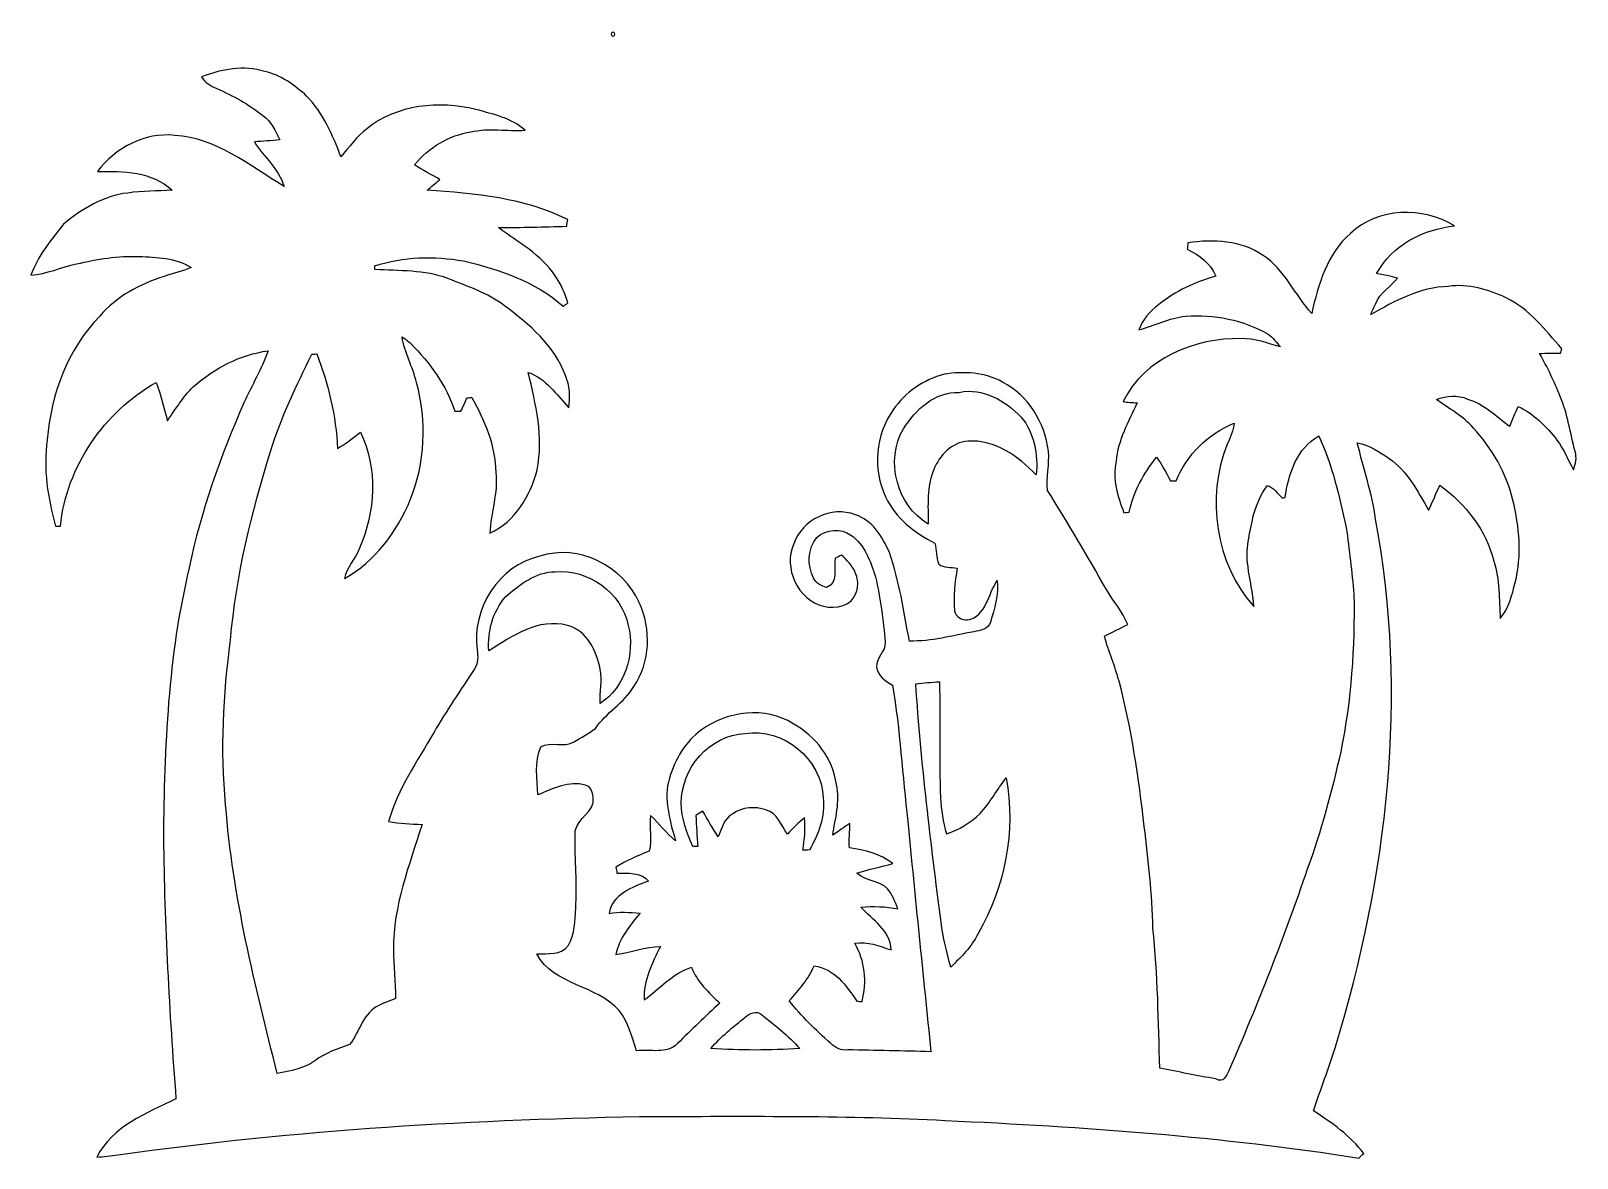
# Model space of a CAD drawing. Header units: centimetres. Extents: x -15.5 to 15.8, y -13 to 9.8.
import ezdxf

# ---------------------------------------------------------------- set-up
doc = ezdxf.new("R2010")
doc.units = ezdxf.units.CM
doc.header["$MEASUREMENT"] = 0
doc.layers.add('Layer 1', color=7, linetype='Continuous')

msp = doc.modelspace()

# ---------------------------------------------------------------- linework, layer by layer
at = {"layer": 'Layer 1', "color": 8}
for points, knots in [([(-3.77366, 9.81463), (-3.73027, 9.84532), (-3.68512, 9.77089), (-3.7271, 9.74266), (-3.7271, 9.74266), (-3.76943, 9.71409), (-3.81423, 9.78711), (-3.77366, 9.81463)], [0, 0, 0, 0, 0.33333333, 0.33333333, 0.33333333, 0.33333333, 1, 1, 1, 1]), ([(-12.09111, 8.9154), (-11.68435, 9.06462), (-11.23209, 9.15846), (-10.80911, 9.02194), (-10.80911, 9.02194), (-10.47891, 8.95421), (-10.20516, 8.74466), (-9.95927, 8.52629), (-9.95927, 8.52629), (-9.62907, 8.18197), (-9.42658, 7.7403), (-9.26924, 7.29544), (-9.26924, 7.29544), (-9.09144, 7.48206), (-8.95421, 7.70996), (-8.74007, 7.86024), (-8.74007, 7.86024), (-8.13188, 8.36083), (-7.27181, 8.42962), (-6.52851, 8.255), (-6.52851, 8.255), (-6.18349, 8.15516), (-5.80531, 8.07896), (-5.52909, 7.83131), (-5.52909, 7.83131), (-5.89633, 7.80697), (-6.2678, 7.88776), (-6.63011, 7.79745), (-6.63011, 7.79745), (-7.0806, 7.73501), (-7.48277, 7.47995), (-7.77028, 7.13317), (-7.77028, 7.13317), (-7.61012, 7.01816), (-7.43021, 6.93667), (-7.26123, 6.83613), (-7.26123, 6.83613), (-7.34448, 6.76204), (-7.43056, 6.69149), (-7.51346, 6.61705), (-7.51346, 6.61705), (-6.5472, 6.55073), (-5.54708, 6.46254), (-4.66796, 6.02121), (-4.66796, 6.02121), (-4.67536, 5.97606), (-4.68242, 5.93125), (-4.68948, 5.8861), (-4.68948, 5.8861), (-5.14985, 5.87516), (-5.60987, 5.8614), (-6.07025, 5.85823), (-6.07025, 5.85823), (-5.66702, 5.56013), (-5.20876, 5.31072), (-4.92443, 4.88315), (-4.92443, 4.88315), (-4.79531, 4.72158), (-4.73357, 4.52296), (-4.66302, 4.33211), (-4.66302, 4.33211), (-4.69583, 4.30953), (-4.72828, 4.2866), (-4.76074, 4.26403), (-4.76074, 4.26403), (-5.32412, 4.76779), (-6.05719, 5.01191), (-6.77898, 5.18301), (-6.77898, 5.18301), (-7.37376, 5.28743), (-7.99888, 5.27332), (-8.57603, 5.08494), (-8.57603, 5.08494), (-8.57638, 5.06624), (-8.57673, 5.02814), (-8.57709, 5.00944), (-8.57709, 5.00944), (-8.08284, 4.98052), (-7.56849, 5.00486), (-7.09718, 4.82741), (-7.09718, 4.82741), (-6.7056, 4.66831), (-6.2925, 4.53884), (-5.95277, 4.27708), (-5.95277, 4.27708), (-5.44583, 3.9049), (-4.94136, 3.46498), (-4.71205, 2.86138), (-4.71205, 2.86138), (-4.62492, 2.65747), (-4.61821, 2.42676), (-4.64397, 2.20874), (-4.64397, 2.20874), (-4.89409, 2.47227), (-5.10893, 2.80353), (-5.47053, 2.92594), (-5.47053, 2.92594), (-5.31319, 2.28177), (-5.15408, 1.61184), (-5.28849, 0.94756), (-5.28849, 0.94756), (-5.42361, 0.42228), (-5.73334, -0.09843), (-6.24417, -0.33126), (-6.24417, -0.33126), (-6.23641, 0.0822), (-6.07236, 0.48084), (-6.12669, 0.89853), (-6.12669, 0.89853), (-6.1341, 1.44427), (-6.35247, 1.9498), (-6.61211, 2.41864), (-6.61211, 2.41864), (-6.63646, 2.41653), (-6.68549, 2.41194), (-6.70983, 2.40983), (-6.70983, 2.40983), (-6.74934, 2.31846), (-6.79027, 2.22779), (-6.83154, 2.13713), (-6.83154, 2.13713), (-6.87388, 2.13748), (-6.91586, 2.13783), (-6.95784, 2.13783), (-6.95784, 2.13783), (-7.12047, 2.66806), (-7.46725, 3.11679), (-7.84931, 3.50873), (-7.84931, 3.50873), (-7.90258, 3.5627), (-7.96431, 3.60609), (-8.02675, 3.64808), (-8.02675, 3.64808), (-7.97631, 3.32387), (-7.80803, 3.03495), (-7.73077, 2.71815), (-7.73077, 2.71815), (-7.51875, 1.93887), (-7.55721, 1.08973), (-7.85883, 0.33902), (-7.85883, 0.33902), (-8.13153, -0.30833), (-8.57179, -0.90876), (-9.19515, -1.25448), (-9.19515, -1.25448), (-9.15458, -1.02094), (-8.96408, -0.85937), (-8.88788, -0.64064), (-8.88788, -0.64064), (-8.56827, 0.09419), (-8.5157, 0.97861), (-8.86601, 1.71344), (-8.86601, 1.71344), (-9.01876, 1.59914), (-9.16693, 1.47743), (-9.33379, 1.38324), (-9.33379, 1.38324), (-9.36131, 2.04082), (-9.52359, 2.68534), (-9.75078, 3.30059), (-9.75078, 3.30059), (-9.77653, 3.29883), (-9.82839, 3.29494), (-9.85449, 3.29318), (-9.85449, 3.29318), (-10.16564, 2.65818), (-10.47538, 2.01895), (-10.68388, 1.34126), (-10.68388, 1.34126), (-11.07616, 0.08961), (-11.39049, -1.19345), (-11.50232, -2.50331), (-11.50232, -2.50331), (-11.64696, -3.60821), (-11.71011, -4.72793), (-11.60039, -5.83953), (-11.60039, -5.83953), (-11.4614, -7.68667), (-11.00667, -9.49078), (-10.55582, -11.28148), (-10.55582, -11.28148), (-10.28912, -11.2395), (-10.01466, -11.18341), (-9.79099, -11.02395), (-9.79099, -11.02395), (-9.58074, -10.86979), (-9.33344, -10.78301), (-9.09073, -10.69516), (-9.09073, -10.69516), (-8.88471, -10.44081), (-8.80816, -10.03653), (-8.48007, -9.89612), (-8.48007, -9.89612), (-8.376, -9.84814), (-8.26946, -9.80616), (-8.16187, -9.76701), (-8.16187, -9.76701), (-8.1467, -9.43292), (-8.20879, -9.10026), (-8.19961, -8.76653), (-8.19961, -8.76653), (-8.20808, -7.88952), (-7.87788, -7.06261), (-7.62141, -6.23888), (-7.62141, -6.23888), (-7.84789, -6.22194), (-8.0772, -6.22512), (-8.29945, -6.17361), (-8.29945, -6.17361), (-8.11071, -5.51956), (-7.71878, -4.95053), (-7.37799, -4.3688), (-7.37799, -4.3688), (-7.1314, -3.92994), (-6.83754, -3.52037), (-6.56661, -3.09704), (-6.56661, -3.09704), (-6.48511, -2.98168), (-6.483, -2.83386), (-6.50522, -2.69981), (-6.50522, -2.69981), (-6.62234, -1.87607), (-6.06213, -0.98354), (-5.23628, -0.80186), (-5.23628, -0.80186), (-4.45064, -0.53869), (-3.54612, -1.00083), (-3.21733, -1.74166), (-3.21733, -1.74166), (-2.97251, -2.27648), (-2.98768, -2.95099), (-3.33128, -3.44029), (-3.33128, -3.44029), (-3.52178, -3.78495), (-3.89467, -3.96522), (-4.1081, -4.29048), (-4.1081, -4.29048), (-4.24251, -4.39385), (-4.39526, -4.47357), (-4.53813, -4.56459), (-4.53813, -4.56459), (-4.74204, -4.68771), (-5.01368, -4.54448), (-5.21441, -4.66372), (-5.21441, -4.66372), (-5.34952, -4.96605), (-5.28955, -5.31495), (-5.27297, -5.63951), (-5.27297, -5.63951), (-4.97029, -5.50616), (-4.64538, -5.35058), (-4.30883, -5.43877), (-4.30883, -5.43877), (-4.16172, -5.48534), (-4.14338, -5.66561), (-4.15114, -5.79896), (-4.15114, -5.79896), (-4.22063, -6.05084), (-4.55824, -6.17784), (-4.51556, -6.46924), (-4.51556, -6.46924), (-4.5272, -6.95784), (-4.47393, -7.44714), (-4.50674, -7.93609), (-4.50674, -7.93609), (-4.5279, -8.18691), (-4.51591, -8.46173), (-4.6549, -8.68504), (-4.6549, -8.68504), (-4.79143, -8.89494), (-5.07612, -8.84943), (-5.29273, -8.85825), (-5.29273, -8.85825), (-4.95723, -9.50489), (-4.0767, -9.48302), (-3.62585, -10.01042), (-3.62585, -10.01042), (-3.42724, -10.24184), (-3.37961, -10.54664), (-3.27307, -10.82252), (-3.27307, -10.82252), (-3.00426, -10.78583), (-2.65818, -10.9033), (-2.4451, -10.67929), (-2.4451, -10.67929), (-2.16253, -10.4013), (-1.88031, -10.12261), (-1.58679, -9.85555), (-1.58679, -9.85555), (-1.81187, -9.64248), (-2.04893, -9.42975), (-2.15865, -9.13059), (-2.15865, -9.13059), (-2.54282, -9.25089), (-2.80247, -9.56663), (-3.11997, -9.7917), (-3.11997, -9.7917), (-3.13866, -9.398), (-2.95875, -9.0491), (-2.79083, -8.70832), (-2.79083, -8.70832), (-3.09986, -8.7122), (-3.39019, -8.83214), (-3.69394, -8.8713), (-3.69394, -8.8713), (-3.62373, -8.54569), (-3.41207, -8.28534), (-3.20358, -8.03592), (-3.20358, -8.03592), (-3.41207, -8.01617), (-3.62338, -7.99959), (-3.83046, -8.04192), (-3.83046, -8.04192), (-3.77119, -7.65528), (-3.35209, -7.50535), (-3.03107, -7.38434), (-3.03107, -7.38434), (-3.19123, -7.19808), (-3.44911, -7.22559), (-3.67065, -7.22312), (-3.67065, -7.22312), (-3.67841, -7.18361), (-3.68582, -7.1441), (-3.69323, -7.1053), (-3.69323, -7.1053), (-3.48227, -6.96842), (-3.25049, -6.87105), (-3.01731, -6.77968), (-3.01731, -6.77968), (-2.95134, -6.54614), (-3.02613, -6.29603), (-2.98803, -6.05684), (-2.98803, -6.05684), (-2.81234, -6.21912), (-2.67088, -6.41491), (-2.48532, -6.56731), (-2.48532, -6.56731), (-2.59503, -6.15491), (-2.7372, -5.72382), (-2.60738, -5.29625), (-2.60738, -5.29625), (-2.48708, -4.92231), (-2.28812, -4.54978), (-1.95721, -4.32188), (-1.95721, -4.32188), (-1.43016, -3.93771), (-0.66816, -3.83963), (-0.10019, -4.19453), (-0.10019, -4.19453), (0.35807, -4.44606), (0.70732, -4.90608), (0.77541, -5.42996), (0.77541, -5.42996), (0.85972, -5.77356), (0.75001, -6.11576), (0.70344, -6.45548), (0.70344, -6.45548), (0.82056, -6.37787), (0.92886, -6.28721), (1.04987, -6.21594), (1.04987, -6.21594), (1.05904, -6.37893), (1.01847, -6.54544), (1.04316, -6.70842), (1.04316, -6.70842), (1.35396, -6.75428), (1.66194, -6.83648), (1.92017, -7.02486), (1.92017, -7.02486), (1.68204, -7.10706), (1.42875, -7.13775), (1.19239, -7.22524), (1.19239, -7.22524), (1.36666, -7.38646), (1.63759, -7.372), (1.81046, -7.53816), (1.81046, -7.53816), (1.91135, -7.65563), (1.96533, -7.80591), (2.02353, -7.94773), (2.02353, -7.94773), (1.77694, -7.89869), (1.52471, -7.89023), (1.27423, -7.91104), (1.27423, -7.91104), (1.50319, -8.17351), (1.87713, -8.38518), (1.88313, -8.77746), (1.88313, -8.77746), (1.64465, -8.70338), (1.40653, -8.59649), (1.149, -8.64588), (1.149, -8.64588), (1.35925, -9.00218), (1.39629, -9.42658), (1.29822, -9.82698), (1.29822, -9.82698), (1.27106, -9.82451), (1.21708, -9.81992), (1.19027, -9.81745), (1.19027, -9.81745), (0.97825, -9.50454), (0.73201, -9.15176), (0.3242, -9.10308), (0.3242, -9.10308), (0.20743, -9.37048), (0.01623, -9.59344), (-0.17745, -9.80828), (-0.17745, -9.80828), (0.06421, -10.12754), (0.36019, -10.40024), (0.65546, -10.66941), (0.65546, -10.66941), (0.74965, -10.75655), (0.86713, -10.82957), (1.00506, -10.80488), (1.00506, -10.80488), (1.56669, -10.81652), (2.12866, -10.8264), (2.69064, -10.84227), (2.69064, -10.84227), (2.53753, -9.2837), (2.36784, -7.72689), (2.22568, -6.16726), (2.22568, -6.16726), (2.11314, -5.25039), (2.06693, -4.32541), (1.91523, -3.41348), (1.91523, -3.41348), (1.76953, -3.32987), (1.60796, -3.22333), (1.58644, -3.04094), (1.58644, -3.04094), (1.58715, -2.85785), (1.77624, -2.72979), (1.76354, -2.54423), (1.76354, -2.54423), (1.72826, -2.09832), (1.67252, -1.65135), (1.56669, -1.21638), (1.56669, -1.21638), (1.47144, -0.90452), (1.35184, -0.56727), (1.07209, -0.37289), (1.07209, -0.37289), (0.86783, -0.22543), (0.56586, -0.24906), (0.38241, -0.41981), (0.38241, -0.41981), (0.19262, -0.64311), (0.1838, -0.98531), (0.3108, -1.24213), (0.3108, -1.24213), (0.35842, -1.34796), (0.47202, -1.40264), (0.57891, -1.43193), (0.57891, -1.43193), (0.82762, -1.34585), (0.71543, -1.03999), (0.75212, -0.83961), (0.75212, -0.83961), (0.79446, -0.82021), (0.83714, -0.80045), (0.87983, -0.78105), (0.87983, -0.78105), (1.09996, -0.95779), (1.28305, -1.24001), (1.18039, -1.53353), (1.18039, -1.53353), (1.10067, -1.80763), (0.76376, -1.87748), (0.51682, -1.81293), (0.51682, -1.81293), (-0.00741, -1.68734), (-0.30515, -1.03329), (-0.08784, -0.54716), (-0.08784, -0.54716), (0.08149, -0.06315), (0.67698, 0.23142), (1.16099, 0.0381), (1.16099, 0.0381), (1.51059, -0.07091), (1.71132, -0.40781), (1.85032, -0.72355), (1.85032, -0.72355), (2.05458, -1.30457), (2.13889, -1.91699), (2.25707, -2.51919), (2.25707, -2.51919), (2.70051, -2.5333), (3.1302, -2.40771), (3.5627, -2.33116), (3.5627, -2.33116), (3.68229, -2.30787), (3.86045, -2.28212), (3.8989, -2.13889), (3.8989, -2.13889), (3.97545, -1.86655), (4.07317, -1.58291), (4.03578, -1.29575), (4.03578, -1.29575), (3.84775, -1.56492), (3.81423, -2.01895), (3.435, -2.09232), (3.435, -2.09232), (3.32105, -2.09621), (3.19581, -2.02741), (3.17147, -1.90923), (3.17147, -1.90923), (3.14113, -1.61854), (3.17994, -1.32786), (3.22298, -1.04069), (3.22298, -1.04069), (3.09986, -1.01847), (2.95487, -1.04352), (2.85186, -0.96061), (2.85186, -0.96061), (2.79964, -0.82479), (2.80317, -0.67416), (2.77354, -0.53446), (2.77354, -0.53446), (2.35867, -0.33161), (1.97238, -0.02716), (1.77482, 0.4004), (1.77482, 0.4004), (1.50742, 0.96026), (1.56245, 1.66264), (1.92828, 2.16606), (1.92828, 2.16606), (2.16994, 2.52095), (2.546, 2.77707), (2.95981, 2.88678), (2.95981, 2.88678), (3.35774, 2.95099), (3.78319, 2.92876), (4.14196, 2.72944), (4.14196, 2.72944), (4.66337, 2.45921), (5.00345, 1.90359), (5.07153, 1.32821), (5.07153, 1.32821), (5.10187, 1.06221), (5.02673, 0.7941), (5.05601, 0.53058), (5.05601, 0.53058), (5.467, -0.13053), (5.86775, -0.79798), (6.24699, -1.47814), (6.24699, -1.47814), (6.39198, -1.71309), (6.5786, -1.9244), (6.68055, -2.1844), (6.68055, -2.1844), (6.52321, -2.26095), (6.36729, -2.33962), (6.21171, -2.4197), (6.21171, -2.4197), (6.28685, -2.73191), (6.42514, -3.02366), (6.50452, -3.33446), (6.50452, -3.33446), (6.75993, -4.2986), (6.90386, -5.28814), (7.01675, -6.27803), (7.01675, -6.27803), (7.0933, -6.96313), (7.18044, -7.64787), (7.19173, -8.33826), (7.19173, -8.33826), (7.29156, -9.28194), (7.30109, -10.23161), (7.32966, -11.17917), (7.32966, -11.17917), (7.70925, -11.24479), (8.08461, -11.33475), (8.46631, -11.39049), (8.46631, -11.39049), (8.62295, -11.49033), (8.67939, -11.32734), (8.72843, -11.22892), (8.72843, -11.22892), (9.31192, -9.88907), (9.84779, -8.52734), (10.3191, -7.14375), (10.3191, -7.14375), (10.60309, -6.36799), (10.81617, -5.56824), (10.99679, -4.76285), (10.99679, -4.76285), (11.21339, -3.71404), (11.28254, -2.64019), (11.2649, -1.57127), (11.2649, -1.57127), (11.21869, -1.11901), (11.17565, -0.66604), (11.1065, -0.21696), (11.1065, -0.21696), (10.96504, 0.41204), (10.83098, 1.05163), (10.55194, 1.63724), (10.55194, 1.63724), (10.11026, 1.39312), (9.93457, 0.85901), (9.87143, 0.38629), (9.87143, 0.38629), (9.85626, 0.38488), (9.82592, 0.38206), (9.8111, 0.38065), (9.8111, 0.38065), (9.71621, 0.46849), (9.64106, 0.58808), (9.51371, 0.63112), (9.51371, 0.63112), (9.36061, 0.44979), (9.28758, 0.21625), (9.21844, -0.0067), (9.21844, -0.0067), (9.15811, -0.33443), (9.0551, -0.67028), (9.11825, -1.00612), (9.11825, -1.00612), (9.14717, -1.27953), (9.22443, -1.54658), (9.23643, -1.8221), (9.23643, -1.8221), (8.45573, -0.94827), (8.26594, 0.3877), (8.69632, 1.46791), (8.69632, 1.46791), (8.76018, 1.60584), (8.82191, 1.7466), (8.83991, 1.899), (8.83991, 1.899), (8.31391, 1.68063), (7.87294, 1.25801), (7.6641, 0.72461), (7.6641, 0.72461), (7.62423, 0.72637), (7.58472, 0.72813), (7.54521, 0.72954), (7.54521, 0.72954), (7.46019, 0.89359), (7.37482, 1.05833), (7.26122, 1.20509), (7.26122, 1.20509), (7.00546, 0.87454), (6.79415, 0.50835), (6.71195, 0.09384), (6.71195, 0.09384), (6.68479, 0.09066), (6.63081, 0.08502), (6.60365, 0.08184), (6.60365, 0.08184), (6.46994, 0.40958), (6.37222, 0.77082), (6.44313, 1.12571), (6.44313, 1.12571), (6.4837, 1.54975), (6.69607, 1.92723), (6.86894, 2.30823), (6.86894, 2.30823), (6.77369, 2.31246), (6.67879, 2.31881), (6.58495, 2.33574), (6.58495, 2.33574), (7.01746, 3.20604), (8.04192, 3.6322), (8.97819, 3.60856), (8.97819, 3.60856), (9.25512, 3.62056), (9.51265, 3.51084), (9.77547, 3.44241), (9.77547, 3.44241), (9.69539, 3.53166), (9.62307, 3.63079), (9.52535, 3.70099), (9.52535, 3.70099), (9.02123, 3.98674), (8.42962, 4.10986), (7.85283, 4.06506), (7.85283, 4.06506), (7.52263, 4.02308), (7.2203, 3.88126), (6.90527, 3.7846), (6.90527, 3.7846), (6.97759, 3.99662), (7.1374, 4.16137), (7.30885, 4.29824), (7.30885, 4.29824), (7.64469, 4.57729), (8.05074, 4.75721), (8.46772, 4.87821), (8.46772, 4.87821), (8.35731, 5.13468), (8.12835, 5.30331), (7.88599, 5.42537), (7.88599, 5.42537), (7.88987, 5.46735), (7.89411, 5.50898), (7.89869, 5.55061), (7.89869, 5.55061), (8.41481, 5.6261), (8.98419, 5.60493), (9.42375, 5.29378), (9.42375, 5.29378), (9.8619, 5.00592), (10.06898, 4.49792), (10.40871, 4.11762), (10.40871, 4.11762), (10.54347, 4.70464), (10.71986, 5.32871), (11.19364, 5.73934), (11.19364, 5.73934), (11.75032, 6.27697), (12.66084, 6.28015), (13.3036, 5.89386), (13.3036, 5.89386), (12.67001, 5.83106), (12.03466, 5.50157), (11.72457, 4.92831), (11.72457, 4.92831), (11.86462, 4.90149), (12.00926, 4.87186), (12.14861, 4.83588), (12.14861, 4.83588), (12.00926, 4.65526), (11.78701, 4.54237), (11.70622, 4.31906), (11.70622, 4.31906), (11.66918, 4.24639), (11.63532, 4.1723), (11.60462, 4.09716), (11.60462, 4.09716), (12.09146, 4.37127), (12.60334, 4.6482), (13.17696, 4.66831), (13.17696, 4.66831), (13.58371, 4.72652), (13.98446, 4.60269), (14.351, 4.43618), (14.351, 4.43618), (14.82055, 4.21005), (15.1384, 3.78354), (15.47848, 3.40572), (15.47848, 3.40572), (15.47177, 3.38279), (15.45766, 3.33728), (15.45096, 3.3147), (15.45096, 3.3147), (15.30879, 3.31329), (15.16874, 3.31505), (15.02727, 3.30694), (15.02727, 3.30694), (15.18567, 3.02648), (15.32678, 2.7365), (15.44567, 2.43699), (15.44567, 2.43699), (15.59595, 2.07892), (15.64852, 1.69157), (15.74765, 1.31833), (15.74765, 1.31833), (15.78681, 1.19627), (15.75576, 1.06998), (15.71413, 0.95321), (15.71413, 0.95321), (15.60301, 1.15253), (15.51587, 1.36701), (15.3797, 1.55116), (15.3797, 1.55116), (15.17262, 1.83162), (14.90874, 2.07963), (14.59477, 2.23485), (14.59477, 2.23485), (14.53162, 2.10397), (14.48012, 1.96779), (14.42367, 1.83409), (14.42367, 1.83409), (14.14992, 2.03341), (13.90015, 2.29023), (13.56572, 2.38442), (13.56572, 2.38442), (13.36463, 2.47544), (13.1385, 2.45039), (12.93742, 2.37878), (12.93742, 2.37878), (13.19107, 2.19075), (13.47858, 2.04011), (13.68672, 1.7974), (13.68672, 1.7974), (14.05784, 1.38077), (14.36017, 0.88653), (14.48435, 0.33726), (14.48435, 0.33726), (14.62017, -0.20673), (14.67062, -0.78669), (14.53268, -1.33526), (14.53268, -1.33526), (14.46601, -1.58891), (14.40709, -1.85984), (14.22929, -2.06304), (14.22929, -2.06304), (14.20424, -1.67322), (14.22788, -1.27353), (14.09876, -0.89817), (14.09876, -0.89817), (13.94142, -0.27058), (13.52621, 0.26529), (13.0048, 0.63712), (13.0048, 0.63712), (12.92366, 0.47202), (12.86757, 0.29528), (12.77479, 0.13547), (12.77479, 0.13547), (12.55642, 0.51576), (12.34793, 0.92498), (11.97857, 1.18322), (11.97857, 1.18322), (11.77678, 1.31092), (11.57393, 1.45874), (11.33334, 1.49931), (11.33334, 1.49931), (11.45469, 0.98249), (11.63355, 0.47766), (11.7034, -0.05045), (11.7034, -0.05045), (12.37227, -3.61139), (11.9447, -7.3025), (10.88884, -10.74455), (10.88884, -10.74455), (10.75584, -11.18094), (10.5858, -11.60463), (10.44822, -12.03925), (10.44822, -12.03925), (10.81722, -12.28901), (11.19681, -12.54231), (11.46457, -12.90567), (11.46457, -12.90567), (11.43106, -12.93601), (11.3979, -12.9667), (11.36544, -12.9981), (11.36544, -12.9981), (8.59084, -12.55995), (5.7845, -12.36133), (2.98027, -12.2361), (2.98027, -12.2361), (1.03011, -12.12815), (-0.92322, -12.15602), (-2.87514, -12.15214), (-2.87514, -12.15214), (-6.51969, -12.20505), (-10.16635, -12.42166), (-13.77738, -12.93142), (-13.77738, -12.93142), (-13.92202, -12.95259), (-14.06772, -12.96776), (-14.21377, -12.97834), (-14.21377, -12.97834), (-13.89521, -12.35675), (-13.202, -12.08158), (-12.60757, -11.7983), (-12.60757, -11.7983), (-12.74198, -10.03794), (-12.84111, -8.27405), (-12.86087, -6.50875), (-12.86087, -6.50875), (-12.84429, -4.67572), (-12.77056, -2.82434), (-12.33911, -1.03505), (-12.33911, -1.03505), (-12.10134, 0.11783), (-11.70517, 1.23261), (-11.22962, 2.30752), (-11.22962, 2.30752), (-11.06981, 2.66065), (-10.87014, 2.99579), (-10.73856, 3.36127), (-10.73856, 3.36127), (-11.309, 3.28789), (-11.83287, 3.00531), (-12.2622, 2.63102), (-12.2622, 2.63102), (-12.4654, 2.42782), (-12.61357, 2.1784), (-12.78079, 1.94592), (-12.78079, 1.94592), (-12.86122, 2.2031), (-12.90179, 2.47227), (-13.00903, 2.72062), (-13.00903, 2.72062), (-14.06208, 2.12302), (-14.82513, 1.02059), (-14.94896, -0.19191), (-14.94896, -0.19191), (-14.97365, -0.19226), (-15.02234, -0.19262), (-15.04703, -0.19262), (-15.04703, -0.19262), (-15.20437, 0.375), (-15.30209, 0.97084), (-15.2146, 1.55928), (-15.2146, 1.55928), (-15.14546, 2.47826), (-14.80432, 3.3976), (-14.15168, 4.06294), (-14.15168, 4.06294), (-13.81584, 4.46193), (-13.33994, 4.71558), (-12.84852, 4.87116), (-12.84852, 4.87116), (-12.66613, 4.93501), (-12.47281, 4.96605), (-12.29819, 5.05107), (-12.29819, 5.05107), (-12.61181, 5.2451), (-12.99422, 5.26239), (-13.35193, 5.27262), (-13.35193, 5.27262), (-13.78056, 5.29696), (-14.2053, 5.21688), (-14.62158, 5.1248), (-14.62158, 5.1248), (-14.93238, 5.05601), (-15.22695, 4.92019), (-15.54692, 4.89268), (-15.54692, 4.89268), (-15.41004, 5.28144), (-15.13946, 5.6074), (-14.88899, 5.92737), (-14.88899, 5.92737), (-14.51575, 6.23641), (-14.07336, 6.50275), (-13.58371, 6.56026), (-13.58371, 6.56026), (-13.28702, 6.60718), (-12.98575, 6.59377), (-12.68765, 6.62023), (-12.68765, 6.62023), (-13.09617, 7.00017), (-13.67437, 7.00511), (-14.19754, 6.99417), (-14.19754, 6.99417), (-13.84229, 7.47748), (-13.23975, 7.79357), (-12.63227, 7.7283), (-12.63227, 7.7283), (-11.78736, 7.67292), (-11.10933, 7.11588), (-10.41612, 6.69149), (-10.41612, 6.69149), (-10.52407, 7.05203), (-10.82534, 7.28909), (-11.01937, 7.59566), (-11.01937, 7.59566), (-10.84756, 7.61294), (-10.6747, 7.61929), (-10.5029, 7.63552), (-10.5029, 7.63552), (-10.58545, 7.81932), (-10.68035, 8.01088), (-10.84792, 8.13117), (-10.84792, 8.13117), (-11.1319, 8.35413), (-11.4487, 8.53475), (-11.78066, 8.67657), (-11.78066, 8.67657), (-11.90166, 8.72949), (-12.02373, 8.79404), (-12.09111, 8.9154), (-12.09111, 8.9154), (-12.09111, 8.9154), (-12.09111, 8.9154), (-12.09111, 8.9154)], [0, 0, 0, 0, 0.00409836, 0.00409836, 0.00409836, 0.00409836, 0.00819672, 0.00819672, 0.00819672, 0.00819672, 0.01229508, 0.01229508, 0.01229508, 0.01229508, 0.01639344, 0.01639344, 0.01639344, 0.01639344, 0.0204918, 0.0204918, 0.0204918, 0.0204918, 0.02459016, 0.02459016, 0.02459016, 0.02459016, 0.02868852, 0.02868852, 0.02868852, 0.02868852, 0.03278689, 0.03278689, 0.03278689, 0.03278689, 0.03688525, 0.03688525, 0.03688525, 0.03688525, 0.04098361, 0.04098361, 0.04098361, 0.04098361, 0.04508197, 0.04508197, 0.04508197, 0.04508197, 0.04918033, 0.04918033, 0.04918033, 0.04918033, 0.05327869, 0.05327869, 0.05327869, 0.05327869, 0.05737705, 0.05737705, 0.05737705, 0.05737705, 0.06147541, 0.06147541, 0.06147541, 0.06147541, 0.06557377, 0.06557377, 0.06557377, 0.06557377, 0.06967213, 0.06967213, 0.06967213, 0.06967213, 0.07377049, 0.07377049, 0.07377049, 0.07377049, 0.07786885, 0.07786885, 0.07786885, 0.07786885, 0.08196721, 0.08196721, 0.08196721, 0.08196721, 0.08606557, 0.08606557, 0.08606557, 0.08606557, 0.09016393, 0.09016393, 0.09016393, 0.09016393, 0.0942623, 0.0942623, 0.0942623, 0.0942623, 0.09836066, 0.09836066, 0.09836066, 0.09836066, 0.10245902, 0.10245902, 0.10245902, 0.10245902, 0.10655738, 0.10655738, 0.10655738, 0.10655738, 0.11065574, 0.11065574, 0.11065574, 0.11065574, 0.1147541, 0.1147541, 0.1147541, 0.1147541, 0.11885246, 0.11885246, 0.11885246, 0.11885246, 0.12295082, 0.12295082, 0.12295082, 0.12295082, 0.12704918, 0.12704918, 0.12704918, 0.12704918, 0.13114754, 0.13114754, 0.13114754, 0.13114754, 0.1352459, 0.1352459, 0.1352459, 0.1352459, 0.13934426, 0.13934426, 0.13934426, 0.13934426, 0.14344262, 0.14344262, 0.14344262, 0.14344262, 0.14754098, 0.14754098, 0.14754098, 0.14754098, 0.15163934, 0.15163934, 0.15163934, 0.15163934, 0.1557377, 0.1557377, 0.1557377, 0.1557377, 0.15983607, 0.15983607, 0.15983607, 0.15983607, 0.16393443, 0.16393443, 0.16393443, 0.16393443, 0.16803279, 0.16803279, 0.16803279, 0.16803279, 0.17213115, 0.17213115, 0.17213115, 0.17213115, 0.17622951, 0.17622951, 0.17622951, 0.17622951, 0.18032787, 0.18032787, 0.18032787, 0.18032787, 0.18442623, 0.18442623, 0.18442623, 0.18442623, 0.18852459, 0.18852459, 0.18852459, 0.18852459, 0.19262295, 0.19262295, 0.19262295, 0.19262295, 0.19672131, 0.19672131, 0.19672131, 0.19672131, 0.20081967, 0.20081967, 0.20081967, 0.20081967, 0.20491803, 0.20491803, 0.20491803, 0.20491803, 0.20901639, 0.20901639, 0.20901639, 0.20901639, 0.21311475, 0.21311475, 0.21311475, 0.21311475, 0.21721311, 0.21721311, 0.21721311, 0.21721311, 0.22131148, 0.22131148, 0.22131148, 0.22131148, 0.22540984, 0.22540984, 0.22540984, 0.22540984, 0.2295082, 0.2295082, 0.2295082, 0.2295082, 0.23360656, 0.23360656, 0.23360656, 0.23360656, 0.23770492, 0.23770492, 0.23770492, 0.23770492, 0.24180328, 0.24180328, 0.24180328, 0.24180328, 0.24590164, 0.24590164, 0.24590164, 0.24590164, 0.25, 0.25, 0.25, 0.25, 0.25409836, 0.25409836, 0.25409836, 0.25409836, 0.25819672, 0.25819672, 0.25819672, 0.25819672, 0.26229508, 0.26229508, 0.26229508, 0.26229508, 0.26639344, 0.26639344, 0.26639344, 0.26639344, 0.2704918, 0.2704918, 0.2704918, 0.2704918, 0.27459016, 0.27459016, 0.27459016, 0.27459016, 0.27868852, 0.27868852, 0.27868852, 0.27868852, 0.28278689, 0.28278689, 0.28278689, 0.28278689, 0.28688525, 0.28688525, 0.28688525, 0.28688525, 0.29098361, 0.29098361, 0.29098361, 0.29098361, 0.29508197, 0.29508197, 0.29508197, 0.29508197, 0.29918033, 0.29918033, 0.29918033, 0.29918033, 0.30327869, 0.30327869, 0.30327869, 0.30327869, 0.30737705, 0.30737705, 0.30737705, 0.30737705, 0.31147541, 0.31147541, 0.31147541, 0.31147541, 0.31557377, 0.31557377, 0.31557377, 0.31557377, 0.31967213, 0.31967213, 0.31967213, 0.31967213, 0.32377049, 0.32377049, 0.32377049, 0.32377049, 0.32786885, 0.32786885, 0.32786885, 0.32786885, 0.33196721, 0.33196721, 0.33196721, 0.33196721, 0.33606557, 0.33606557, 0.33606557, 0.33606557, 0.34016393, 0.34016393, 0.34016393, 0.34016393, 0.3442623, 0.3442623, 0.3442623, 0.3442623, 0.34836066, 0.34836066, 0.34836066, 0.34836066, 0.35245902, 0.35245902, 0.35245902, 0.35245902, 0.35655738, 0.35655738, 0.35655738, 0.35655738, 0.36065574, 0.36065574, 0.36065574, 0.36065574, 0.3647541, 0.3647541, 0.3647541, 0.3647541, 0.36885246, 0.36885246, 0.36885246, 0.36885246, 0.37295082, 0.37295082, 0.37295082, 0.37295082, 0.37704918, 0.37704918, 0.37704918, 0.37704918, 0.38114754, 0.38114754, 0.38114754, 0.38114754, 0.3852459, 0.3852459, 0.3852459, 0.3852459, 0.38934426, 0.38934426, 0.38934426, 0.38934426, 0.39344262, 0.39344262, 0.39344262, 0.39344262, 0.39754098, 0.39754098, 0.39754098, 0.39754098, 0.40163934, 0.40163934, 0.40163934, 0.40163934, 0.4057377, 0.4057377, 0.4057377, 0.4057377, 0.40983607, 0.40983607, 0.40983607, 0.40983607, 0.41393443, 0.41393443, 0.41393443, 0.41393443, 0.41803279, 0.41803279, 0.41803279, 0.41803279, 0.42213115, 0.42213115, 0.42213115, 0.42213115, 0.42622951, 0.42622951, 0.42622951, 0.42622951, 0.43032787, 0.43032787, 0.43032787, 0.43032787, 0.43442623, 0.43442623, 0.43442623, 0.43442623, 0.43852459, 0.43852459, 0.43852459, 0.43852459, 0.44262295, 0.44262295, 0.44262295, 0.44262295, 0.44672131, 0.44672131, 0.44672131, 0.44672131, 0.45081967, 0.45081967, 0.45081967, 0.45081967, 0.45491803, 0.45491803, 0.45491803, 0.45491803, 0.45901639, 0.45901639, 0.45901639, 0.45901639, 0.46311475, 0.46311475, 0.46311475, 0.46311475, 0.46721311, 0.46721311, 0.46721311, 0.46721311, 0.47131148, 0.47131148, 0.47131148, 0.47131148, 0.47540984, 0.47540984, 0.47540984, 0.47540984, 0.4795082, 0.4795082, 0.4795082, 0.4795082, 0.48360656, 0.48360656, 0.48360656, 0.48360656, 0.48770492, 0.48770492, 0.48770492, 0.48770492, 0.49180328, 0.49180328, 0.49180328, 0.49180328, 0.49590164, 0.49590164, 0.49590164, 0.49590164, 0.5, 0.5, 0.5, 0.5, 0.50409836, 0.50409836, 0.50409836, 0.50409836, 0.50819672, 0.50819672, 0.50819672, 0.50819672, 0.51229508, 0.51229508, 0.51229508, 0.51229508, 0.51639344, 0.51639344, 0.51639344, 0.51639344, 0.5204918, 0.5204918, 0.5204918, 0.5204918, 0.52459016, 0.52459016, 0.52459016, 0.52459016, 0.52868852, 0.52868852, 0.52868852, 0.52868852, 0.53278689, 0.53278689, 0.53278689, 0.53278689, 0.53688525, 0.53688525, 0.53688525, 0.53688525, 0.54098361, 0.54098361, 0.54098361, 0.54098361, 0.54508197, 0.54508197, 0.54508197, 0.54508197, 0.54918033, 0.54918033, 0.54918033, 0.54918033, 0.55327869, 0.55327869, 0.55327869, 0.55327869, 0.55737705, 0.55737705, 0.55737705, 0.55737705, 0.56147541, 0.56147541, 0.56147541, 0.56147541, 0.56557377, 0.56557377, 0.56557377, 0.56557377, 0.56967213, 0.56967213, 0.56967213, 0.56967213, 0.57377049, 0.57377049, 0.57377049, 0.57377049, 0.57786885, 0.57786885, 0.57786885, 0.57786885, 0.58196721, 0.58196721, 0.58196721, 0.58196721, 0.58606557, 0.58606557, 0.58606557, 0.58606557, 0.59016393, 0.59016393, 0.59016393, 0.59016393, 0.5942623, 0.5942623, 0.5942623, 0.5942623, 0.59836066, 0.59836066, 0.59836066, 0.59836066, 0.60245902, 0.60245902, 0.60245902, 0.60245902, 0.60655738, 0.60655738, 0.60655738, 0.60655738, 0.61065574, 0.61065574, 0.61065574, 0.61065574, 0.6147541, 0.6147541, 0.6147541, 0.6147541, 0.61885246, 0.61885246, 0.61885246, 0.61885246, 0.62295082, 0.62295082, 0.62295082, 0.62295082, 0.62704918, 0.62704918, 0.62704918, 0.62704918, 0.63114754, 0.63114754, 0.63114754, 0.63114754, 0.6352459, 0.6352459, 0.6352459, 0.6352459, 0.63934426, 0.63934426, 0.63934426, 0.63934426, 0.64344262, 0.64344262, 0.64344262, 0.64344262, 0.64754098, 0.64754098, 0.64754098, 0.64754098, 0.65163934, 0.65163934, 0.65163934, 0.65163934, 0.6557377, 0.6557377, 0.6557377, 0.6557377, 0.65983607, 0.65983607, 0.65983607, 0.65983607, 0.66393443, 0.66393443, 0.66393443, 0.66393443, 0.66803279, 0.66803279, 0.66803279, 0.66803279, 0.67213115, 0.67213115, 0.67213115, 0.67213115, 0.67622951, 0.67622951, 0.67622951, 0.67622951, 0.68032787, 0.68032787, 0.68032787, 0.68032787, 0.68442623, 0.68442623, 0.68442623, 0.68442623, 0.68852459, 0.68852459, 0.68852459, 0.68852459, 0.69262295, 0.69262295, 0.69262295, 0.69262295, 0.69672131, 0.69672131, 0.69672131, 0.69672131, 0.70081967, 0.70081967, 0.70081967, 0.70081967, 0.70491803, 0.70491803, 0.70491803, 0.70491803, 0.70901639, 0.70901639, 0.70901639, 0.70901639, 0.71311475, 0.71311475, 0.71311475, 0.71311475, 0.71721311, 0.71721311, 0.71721311, 0.71721311, 0.72131148, 0.72131148, 0.72131148, 0.72131148, 0.72540984, 0.72540984, 0.72540984, 0.72540984, 0.7295082, 0.7295082, 0.7295082, 0.7295082, 0.73360656, 0.73360656, 0.73360656, 0.73360656, 0.73770492, 0.73770492, 0.73770492, 0.73770492, 0.74180328, 0.74180328, 0.74180328, 0.74180328, 0.74590164, 0.74590164, 0.74590164, 0.74590164, 0.75, 0.75, 0.75, 0.75, 0.75409836, 0.75409836, 0.75409836, 0.75409836, 0.75819672, 0.75819672, 0.75819672, 0.75819672, 0.76229508, 0.76229508, 0.76229508, 0.76229508, 0.76639344, 0.76639344, 0.76639344, 0.76639344, 0.7704918, 0.7704918, 0.7704918, 0.7704918, 0.77459016, 0.77459016, 0.77459016, 0.77459016, 0.77868852, 0.77868852, 0.77868852, 0.77868852, 0.78278689, 0.78278689, 0.78278689, 0.78278689, 0.78688525, 0.78688525, 0.78688525, 0.78688525, 0.79098361, 0.79098361, 0.79098361, 0.79098361, 0.79508197, 0.79508197, 0.79508197, 0.79508197, 0.79918033, 0.79918033, 0.79918033, 0.79918033, 0.80327869, 0.80327869, 0.80327869, 0.80327869, 0.80737705, 0.80737705, 0.80737705, 0.80737705, 0.81147541, 0.81147541, 0.81147541, 0.81147541, 0.81557377, 0.81557377, 0.81557377, 0.81557377, 0.81967213, 0.81967213, 0.81967213, 0.81967213, 0.82377049, 0.82377049, 0.82377049, 0.82377049, 0.82786885, 0.82786885, 0.82786885, 0.82786885, 0.83196721, 0.83196721, 0.83196721, 0.83196721, 0.83606557, 0.83606557, 0.83606557, 0.83606557, 0.84016393, 0.84016393, 0.84016393, 0.84016393, 0.8442623, 0.8442623, 0.8442623, 0.8442623, 0.84836066, 0.84836066, 0.84836066, 0.84836066, 0.85245902, 0.85245902, 0.85245902, 0.85245902, 0.85655738, 0.85655738, 0.85655738, 0.85655738, 0.86065574, 0.86065574, 0.86065574, 0.86065574, 0.8647541, 0.8647541, 0.8647541, 0.8647541, 0.86885246, 0.86885246, 0.86885246, 0.86885246, 0.87295082, 0.87295082, 0.87295082, 0.87295082, 0.87704918, 0.87704918, 0.87704918, 0.87704918, 0.88114754, 0.88114754, 0.88114754, 0.88114754, 0.8852459, 0.8852459, 0.8852459, 0.8852459, 0.88934426, 0.88934426, 0.88934426, 0.88934426, 0.89344262, 0.89344262, 0.89344262, 0.89344262, 0.89754098, 0.89754098, 0.89754098, 0.89754098, 0.90163934, 0.90163934, 0.90163934, 0.90163934, 0.9057377, 0.9057377, 0.9057377, 0.9057377, 0.90983607, 0.90983607, 0.90983607, 0.90983607, 0.91393443, 0.91393443, 0.91393443, 0.91393443, 0.91803279, 0.91803279, 0.91803279, 0.91803279, 0.92213115, 0.92213115, 0.92213115, 0.92213115, 0.92622951, 0.92622951, 0.92622951, 0.92622951, 0.93032787, 0.93032787, 0.93032787, 0.93032787, 0.93442623, 0.93442623, 0.93442623, 0.93442623, 0.93852459, 0.93852459, 0.93852459, 0.93852459, 0.94262295, 0.94262295, 0.94262295, 0.94262295, 0.94672131, 0.94672131, 0.94672131, 0.94672131, 0.95081967, 0.95081967, 0.95081967, 0.95081967, 0.95491803, 0.95491803, 0.95491803, 0.95491803, 0.95901639, 0.95901639, 0.95901639, 0.95901639, 0.96311475, 0.96311475, 0.96311475, 0.96311475, 0.96721311, 0.96721311, 0.96721311, 0.96721311, 0.97131148, 0.97131148, 0.97131148, 0.97131148, 0.97540984, 0.97540984, 0.97540984, 0.97540984, 0.9795082, 0.9795082, 0.9795082, 0.9795082, 0.98360656, 0.98360656, 0.98360656, 0.98360656, 0.98770492, 0.98770492, 0.98770492, 0.98770492, 0.99180328, 0.99180328, 0.99180328, 0.99180328, 1, 1, 1, 1]), ([(2.13572, 1.78188), (1.75754, 1.14512), (1.99778, 0.22543), (2.63842, -0.14817), (2.63842, -0.14817), (2.63137, 0.22084), (2.60914, 0.60784), (2.74849, 0.95709), (2.74849, 0.95709), (2.86914, 1.2446), (3.11326, 1.50707), (3.44311, 1.53247), (3.44311, 1.53247), (3.98956, 1.56563), (4.46264, 1.22096), (4.82494, 0.84984), (4.82494, 0.84984), (4.8701, 1.25906), (4.78649, 1.69439), (4.52296, 2.0193), (4.52296, 2.0193), (4.1977, 2.35162), (3.74862, 2.62079), (3.26355, 2.52024), (3.26355, 2.52024), (2.77142, 2.53718), (2.38125, 2.16958), (2.13572, 1.78188), (2.13572, 1.78188), (2.13572, 1.78188), (2.13572, 1.78188), (2.13572, 1.78188)], [0, 0, 0, 0, 0.11111111, 0.11111111, 0.11111111, 0.11111111, 0.22222222, 0.22222222, 0.22222222, 0.22222222, 0.33333333, 0.33333333, 0.33333333, 0.33333333, 0.44444444, 0.44444444, 0.44444444, 0.44444444, 0.55555556, 0.55555556, 0.55555556, 0.55555556, 0.66666667, 0.66666667, 0.66666667, 0.66666667, 0.77777778, 0.77777778, 0.77777778, 0.77777778, 1, 1, 1, 1]), ([(-5.92737, -1.62207), (-6.18702, -1.92229), (-6.29814, -2.32516), (-6.26674, -2.71851), (-6.26674, -2.71851), (-5.79226, -2.42429), (-5.26627, -2.04505), (-4.67325, -2.20451), (-4.67325, -2.20451), (-4.27214, -2.31316), (-4.08799, -2.71745), (-4.01144, -3.08786), (-4.01144, -3.08786), (-3.9557, -3.31964), (-4.02378, -3.55283), (-4.01285, -3.78636), (-4.01285, -3.78636), (-3.50273, -3.45616), (-3.302, -2.77989), (-3.44135, -2.20416), (-3.44135, -2.20416), (-3.57082, -1.54093), (-4.25309, -1.05692), (-4.92019, -1.11548), (-4.92019, -1.11548), (-5.31495, -1.11443), (-5.6455, -1.37548), (-5.92737, -1.62207), (-5.92737, -1.62207), (-5.92737, -1.62207), (-5.92737, -1.62207), (-5.92737, -1.62207)], [0, 0, 0, 0, 0.11111111, 0.11111111, 0.11111111, 0.11111111, 0.22222222, 0.22222222, 0.22222222, 0.22222222, 0.33333333, 0.33333333, 0.33333333, 0.33333333, 0.44444444, 0.44444444, 0.44444444, 0.44444444, 0.55555556, 0.55555556, 0.55555556, 0.55555556, 0.66666667, 0.66666667, 0.66666667, 0.66666667, 0.77777778, 0.77777778, 0.77777778, 0.77777778, 1, 1, 1, 1]), ([(2.38584, -3.3849), (2.49343, -4.99992), (2.68605, -6.60894), (2.89983, -8.21373), (2.89983, -8.21373), (2.9397, -8.52241), (3.00708, -8.82756), (3.09668, -9.12601), (3.09668, -9.12601), (3.30412, -8.92069), (3.52072, -8.71502), (3.64843, -8.44762), (3.64843, -8.44762), (4.18712, -7.50252), (4.42277, -6.3694), (4.21393, -5.29449), (4.21393, -5.29449), (4.03542, -5.53261), (3.88867, -5.79508), (3.68759, -6.01627), (3.68759, -6.01627), (3.49744, -6.20324), (3.26319, -6.34506), (3.00849, -6.42514), (3.00849, -6.42514), (2.9337, -6.18807), (2.90654, -5.93937), (2.88466, -5.69313), (2.88466, -5.69313), (2.85715, -4.91031), (2.89137, -4.12679), (2.86314, -3.34398), (2.86314, -3.34398), (2.70369, -3.35562), (2.54423, -3.36938), (2.38584, -3.3849), (2.38584, -3.3849), (2.38584, -3.3849), (2.38584, -3.3849), (2.38584, -3.3849)], [0, 0, 0, 0, 0.09090909, 0.09090909, 0.09090909, 0.09090909, 0.18181818, 0.18181818, 0.18181818, 0.18181818, 0.27272727, 0.27272727, 0.27272727, 0.27272727, 0.36363636, 0.36363636, 0.36363636, 0.36363636, 0.45454545, 0.45454545, 0.45454545, 0.45454545, 0.54545455, 0.54545455, 0.54545455, 0.54545455, 0.63636364, 0.63636364, 0.63636364, 0.63636364, 0.72727273, 0.72727273, 0.72727273, 0.72727273, 0.81818182, 0.81818182, 0.81818182, 0.81818182, 1, 1, 1, 1]), ([(-2.36784, -5.80813), (-2.36467, -6.11434), (-2.25143, -6.40468), (-2.13395, -6.68302), (-2.13395, -6.68302), (-2.10855, -6.68338), (-2.05811, -6.68479), (-2.03271, -6.68514), (-2.03271, -6.68514), (-2.05176, -6.47453), (-2.06058, -6.26251), (-2.06904, -6.0519), (-2.06904, -6.0519), (-2.02283, -6.02403), (-1.97661, -5.99722), (-1.92969, -5.97041), (-1.92969, -5.97041), (-1.83092, -6.14468), (-1.72896, -6.31649), (-1.62101, -6.48582), (-1.62101, -6.48582), (-1.54623, -6.31684), (-1.49966, -6.11258), (-1.32115, -6.01839), (-1.32115, -6.01839), (-1.12854, -5.88327), (-0.87277, -5.86528), (-0.65299, -5.94289), (-0.65299, -5.94289), (-0.41839, -5.99299), (-0.34678, -6.26322), (-0.21343, -6.43184), (-0.21343, -6.43184), (-0.10689, -6.31437), (0.00459, -6.20042), (0.13264, -6.10588), (0.13264, -6.10588), (0.14852, -6.32319), (0.13194, -6.54085), (0.09666, -6.75534), (0.09666, -6.75534), (0.14076, -6.75464), (0.18521, -6.75464), (0.22966, -6.75428), (0.22966, -6.75428), (0.41204, -6.43502), (0.55633, -6.07448), (0.50835, -5.69807), (0.50835, -5.69807), (0.48366, -4.92019), (-0.29986, -4.25979), (-1.07562, -4.39314), (-1.07562, -4.39314), (-1.79458, -4.4263), (-2.37173, -5.10117), (-2.36784, -5.80813), (-2.36784, -5.80813), (-2.36784, -5.80813), (-2.36784, -5.80813), (-2.36784, -5.80813)], [0, 0, 0, 0, 0.0625, 0.0625, 0.0625, 0.0625, 0.125, 0.125, 0.125, 0.125, 0.1875, 0.1875, 0.1875, 0.1875, 0.25, 0.25, 0.25, 0.25, 0.3125, 0.3125, 0.3125, 0.3125, 0.375, 0.375, 0.375, 0.375, 0.4375, 0.4375, 0.4375, 0.4375, 0.5, 0.5, 0.5, 0.5, 0.5625, 0.5625, 0.5625, 0.5625, 0.625, 0.625, 0.625, 0.625, 0.6875, 0.6875, 0.6875, 0.6875, 0.75, 0.75, 0.75, 0.75, 0.8125, 0.8125, 0.8125, 0.8125, 0.875, 0.875, 0.875, 0.875, 1, 1, 1, 1]), ([(-1.07139, -10.14518), (-1.31763, -10.33921), (-1.56281, -10.53888), (-1.76989, -10.77524), (-1.76989, -10.77524), (-1.17087, -10.82287), (-0.56727, -10.8137), (0.03246, -10.77877), (0.03246, -10.77877), (-0.18838, -10.51207), (-0.47519, -10.30746), (-0.74189, -10.0905), (-0.74189, -10.0905), (-0.84702, -9.99314), (-0.98072, -10.06934), (-1.07139, -10.14518)], [0, 0, 0, 0, 0.2, 0.2, 0.2, 0.2, 0.4, 0.4, 0.4, 0.4, 0.6, 0.6, 0.6, 0.6, 1, 1, 1, 1])]:
    msp.add_open_spline(points, degree=3, knots=knots, dxfattribs=at)

doc.saveas('drawing.dxf')
